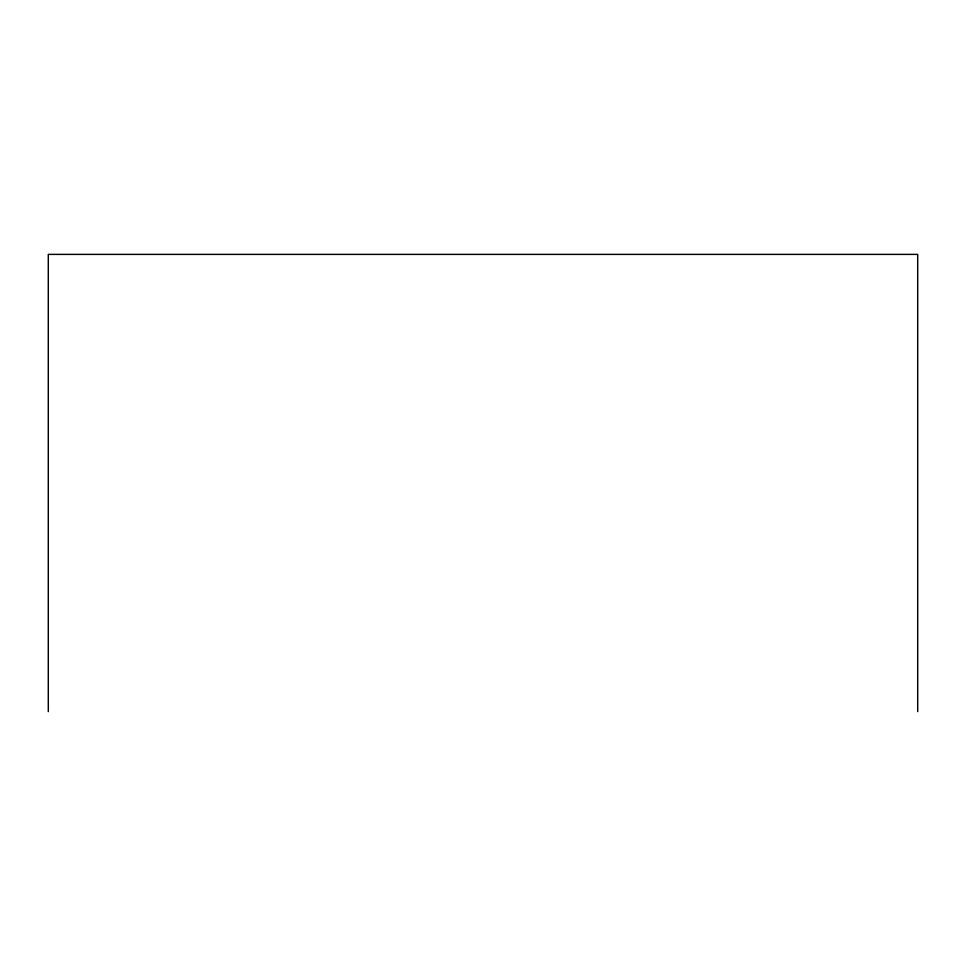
<?xml version="1.0" encoding="UTF-8"?>
<svg xmlns="http://www.w3.org/2000/svg" width="966" height="966" viewBox="0 0 966 966"><rect width="100%" height="100%" fill="white"/><g stroke="black" fill="none" stroke-linecap="round" stroke-linejoin="round"><path stroke-width="1.45" d="M917.7 711.616L917.7 254.384L48.3 254.384L48.3 711.616"/></g></svg>
